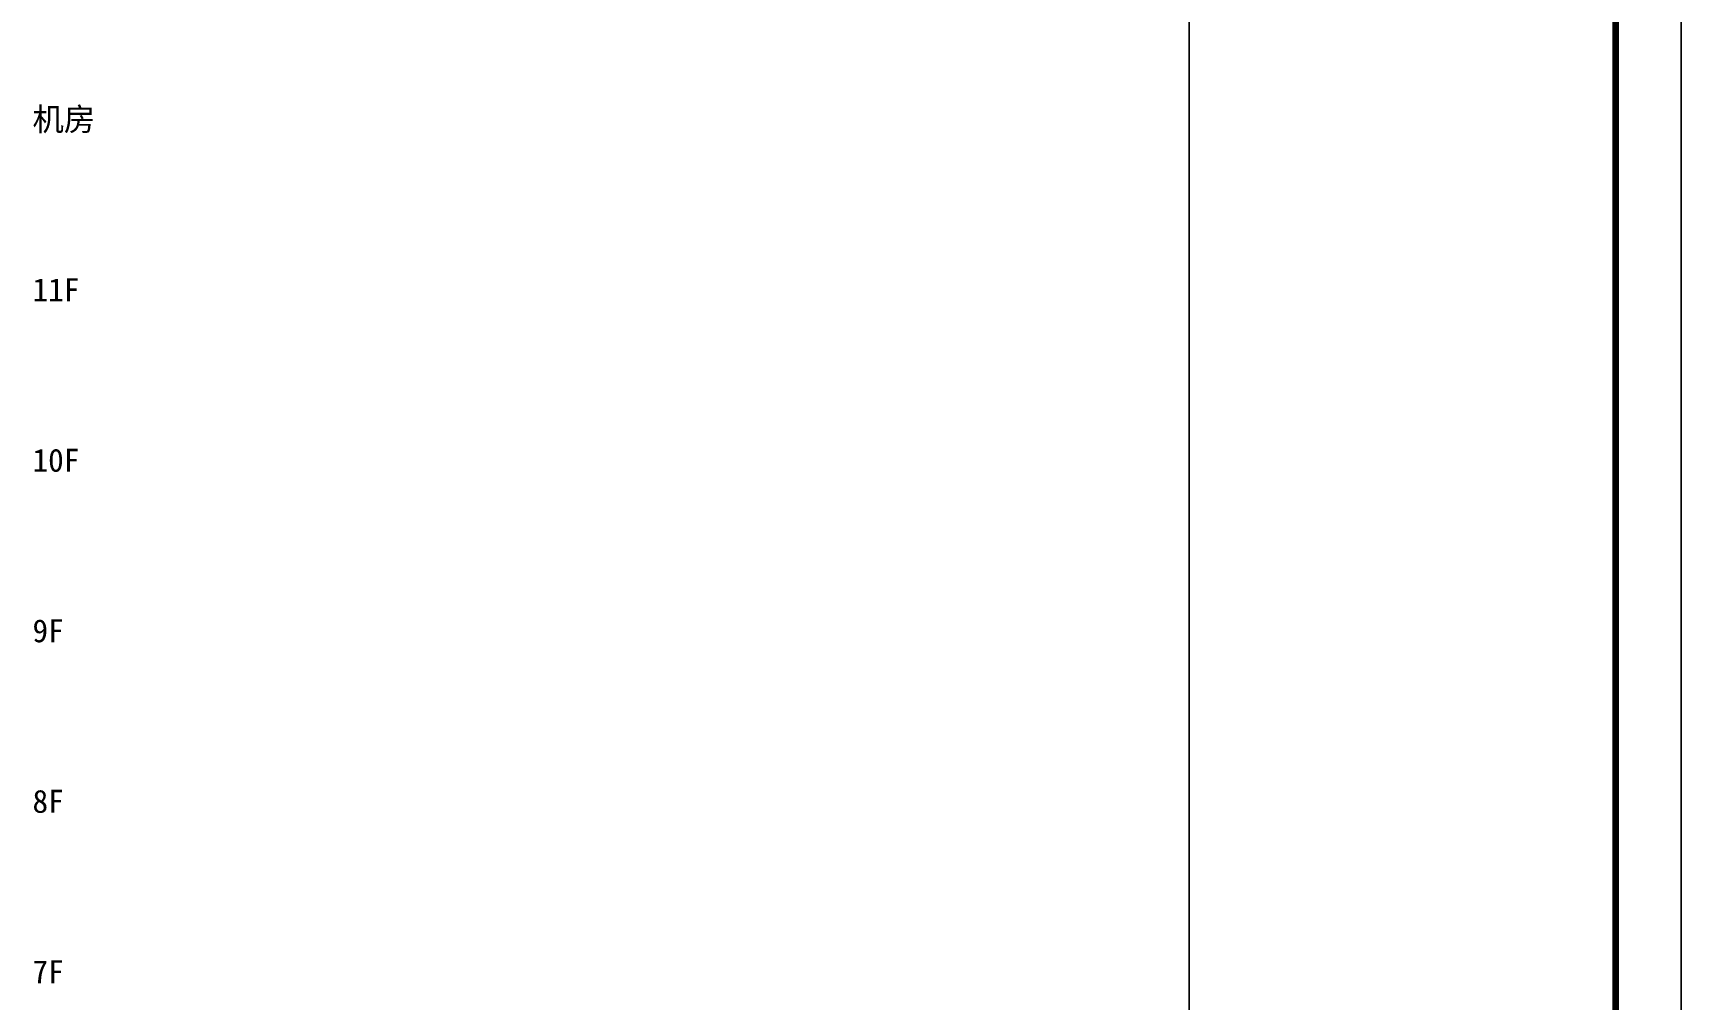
# Model space of a CAD drawing. Extents: x 1738711 to 2346805, y 1189731 to 2516152.
# Drawn here: x 2226382 to 2264082, y 1894938 to 1917033 of the extents above; entities that cross this region are included whole.
import ezdxf
from ezdxf.enums import TextEntityAlignment as Align

# ---------------------------------------------------------------- set-up
doc = ezdxf.new("R2010")
doc.units = 0
doc.header["$LTSCALE"] = 1000
doc.header["$MEASUREMENT"] = 0
doc.layers.add('TK', color=4, linetype='Continuous')
doc.styles.add('STW', font='simhei_0.ttf')
doc.styles.add('宋体', font='SIMSUN.TTF', dxfattribs={"width": 0.75})

# ---------------------------------------------------------------- blocks, each defined once
blk = doc.blocks.new('hjashrtahreahe')
at = {"layer": 'TK', "color": 7, "const_width": 25}
blk.add_lwpolyline([(0, 59400), (84100, 59400), (84100, 0), (0, 0)], close=True, dxfattribs=at)
at = {"layer": 'TK', "color": 3, "const_width": 100}
blk.add_lwpolyline([(2500, 1000), (2500, 58400), (83100, 58400), (83100, 1000)], close=True, dxfattribs=at)
at = {"layer": 'TK', "color": 7, "const_width": 25}
blk.add_lwpolyline([(76600, 58400), (76600, 1000)], dxfattribs=at)
at = {"layer": 'TK', "style": '宋体', "width": 0.75}
for tag, height, p in [('项目负责人', 350, (6003, 57089)), ('专业负责人', 350, (6003, 56224)), ('设计人', 350, (6003, 55419)), ('版号1', 250, (77304, 22193)), ('时间1', 250, (82405, 22193)), ('版号2', 250, (77304, 21593)), ('时间2', 250, (82405, 21593)), ('版号3', 250, (77304, 20993)), ('时间3', 250, (82405, 20993)), ('建筑会签', 0.0001, (78978, 2403)), ('电气会签', 0.0001, (82128, 2403)), ('结构会签', 0.0001, (78978, 1803)), ('暖通会签', 0.0001, (82128, 1803)), ('给排水会签', 0.0001, (78978, 1250)), ('智能化会签', 0.0001, (82128, 1250))]:
    blk.add_attdef(tag, text='', height=height, dxfattribs=at).set_placement(p, align=Align.CENTER)
for tag, p in [('合作设计单位', (80816, 48986)), ('版号说明1', (79854, 22318)), ('版号说明2', (79854, 21718)), ('版号说明3', (79854, 21118)), ('浙江绿储科技有限公司', (80545, 16036)), ('百兆瓦级集中式熔盐储能关键', (80545, 14953)), ('设备研发及制造基地项目', (80545, 14603)), ('1#研发楼', (80545, 13636)), ('图名', (80545, 12436)), ('工程编号', (78978, 11461)), ('子项编号', (82128, 11461)), ('建筑', (78978, 10711)), ('图号', (82128, 10711)), ('施工图', (78978, 9961)), ('2023.03', (82128, 9961)), ('审定', (79353, 8461)), ('审核', (79353, 7711)), ('工程负责', (79353, 6961)), ('专业负责', (79353, 6211)), ('设计', (79353, 5461)), ('制图', (79353, 4711)), ('校对', (79353, 3961))]:
    blk.add_attdef(tag, text='', height=250, dxfattribs=at).set_placement(p, align=Align.MIDDLE_CENTER)

msp = doc.modelspace()

# ---------------------------------------------------------------- block references
at = {"xscale": 1.5, "yscale": 1.5, "zscale": 1.5}
msp.add_blockref('hjashrtahreahe', (2137913.5, 1850009.1), dxfattribs=at)

# ---------------------------------------------------------------- texts
at = {"style": 'STW'}
for s, p in [('机房', (2226370.9, 1914797.3)), ('11F', (2226370.9, 1910897.3)), ('10F', (2226370.9, 1906997.3)), ('9F', (2226370.9, 1903097.3)), ('8F', (2226370.9, 1899197.3)), ('7F', (2226370.9, 1895297.3))]:
    msp.add_text(s, height=525.74, dxfattribs=at).set_placement(p)

doc.saveas('drawing.dxf')
